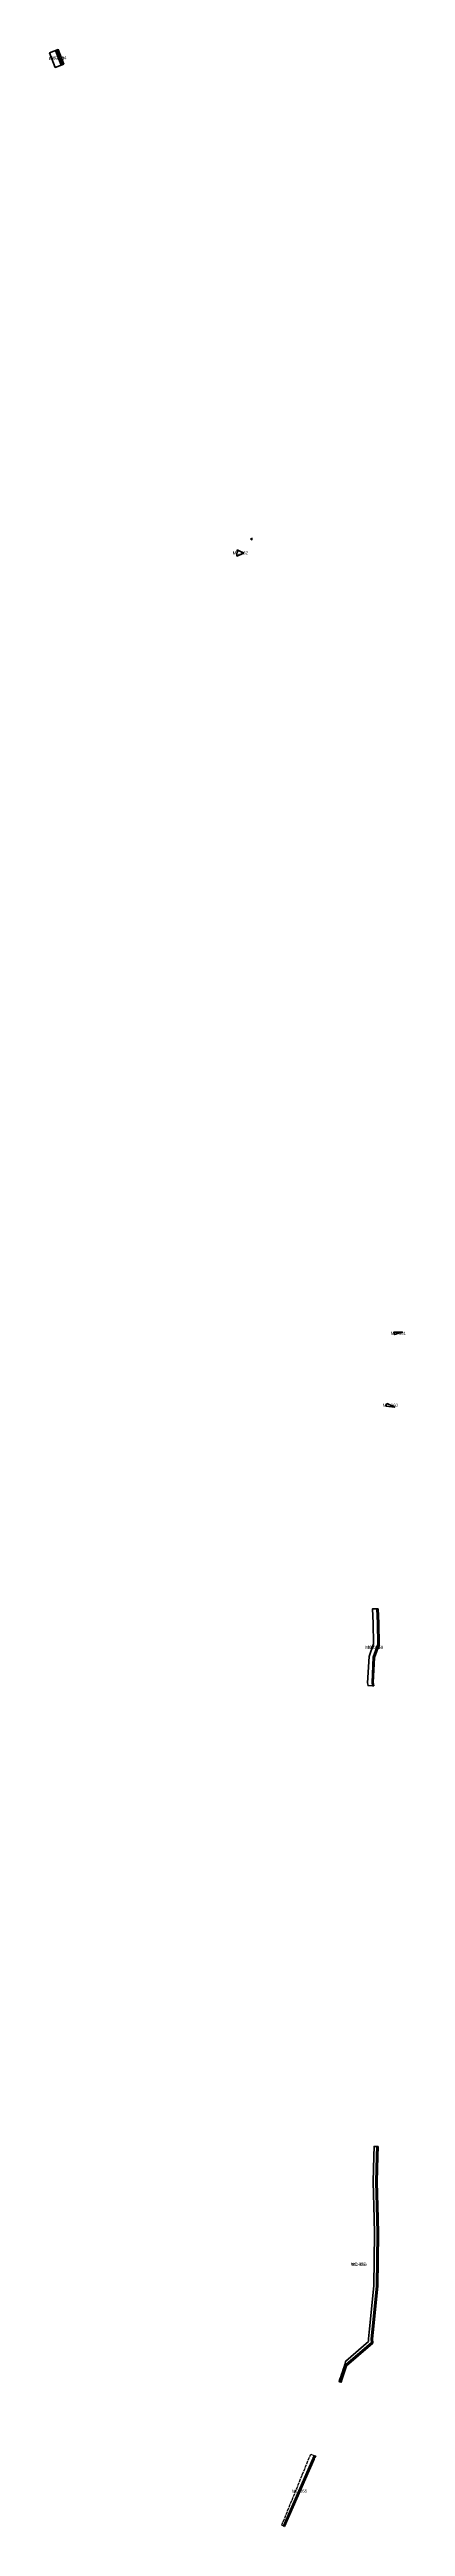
# Model space of a CAD drawing. Header units: metres. Extents: x 105432 to 106168, y 113100 to 118100.
# Drawn here: x 106029 to 106168, y 115954 to 116922 of the extents above; entities that cross this region are included whole.
import ezdxf
from ezdxf.enums import TextEntityAlignment as Align

# ---------------------------------------------------------------- set-up
doc = ezdxf.new("R2010")
doc.units = ezdxf.units.M
doc.linetypes.add('DASHED', pattern=[1.524, 1.27, -0.254])
for name, color, linetype, lineweight in [('45-COD-ESTRUCTURAS', 8, 'CONTINUOUS', 5), ('50-EST-MURO-CONTENCION', 34, 'CONTINUOUS', 40), ('50-EST-MURO-EJE', 32, 'DASHED', 25)]:
    doc.layers.add(name, color=color, linetype=linetype, lineweight=lineweight)

msp = doc.modelspace()

# ---------------------------------------------------------------- linework, layer by layer
at = {"layer": '50-EST-MURO-CONTENCION'}
for points in [[(106034.4682, 116916.3035), (106032.2829, 116922.0023), (106028.9227, 116920.704), (106031.106, 116915.0143), (106034.4682, 116916.3035)], [(106033.7679, 116916.035), (106033.4411, 116915.9097), (106031.2568, 116921.6059), (106031.5833, 116921.732), (106033.7679, 116916.035)], [(106102.0963, 116726.5621), (106102.0577, 116724.1454), (106104.6945, 116725.3261), (106102.0963, 116726.5621)], [(106163.3115, 116421.0008), (106163.4306, 116419.9904), (106166.7156, 116420.9096), (106163.3115, 116421.0008)], [(106160.5188, 116393.1097), (106160.2048, 116392.0387), (106163.5983, 116391.6563), (106160.967, 116392.8983), (106160.5188, 116393.1097)], [(106154.9343, 116282.8483), (106154.7609, 116284.072), (106155.2636, 116293.9451), (106157.0737, 116298.9281), (106156.931, 116307.2755), (106156.642, 116312.8163), (106154.9388, 116312.8324), (106155.2317, 116307.2167), (106155.3686, 116299.2132), (106153.5788, 116294.286), (106153.0548, 116283.9953), (106153.2159, 116282.8583), (106154.9343, 116282.8483)], [(106154.9343, 116282.8483), (106155.4397, 116282.8453), (106155.2627, 116284.0946), (106155.7592, 116293.8448), (106157.5752, 116298.8442), (106157.4307, 116307.2928), (106157.1427, 116312.8163), (106156.642, 116312.8163), (106156.931, 116307.2755), (106157.0737, 116298.9281), (106155.2636, 116293.9451), (106154.7609, 116284.072), (106154.9343, 116282.8483)], [(106142.2033, 116010.8938), (106141.9293, 116010.9898), (106142.2516, 116011.915), (106142.5794, 116012.8696), (106142.9034, 116013.8274), (106143.2234, 116014.7882), (106143.5391, 116015.7523), (106143.8503, 116016.7196), (106144.157, 116017.6902), (106144.4547, 116018.6512), (106144.5738, 116019.0405), (106153.4124, 116026.6926), (106153.3384, 116027.669), (106153.7227, 116031.5655), (106155.4407, 116048.4065), (106155.708, 116068.8977), (106155.6037, 116074.6795), (106155.1508, 116088.984), (106155.4605, 116099.1178), (106155.5751, 116102.8678), (106156.6446, 116102.8351), (106156.53, 116099.0851), (106156.2213, 116088.9846), (106156.6734, 116074.7061), (106156.7781, 116068.9004), (106156.51, 116048.3451), (106154.7874, 116031.4587), (106154.4124, 116027.6568), (106154.5201, 116026.2363), (106144.4091, 116017.4827), (106142.6777, 116012.2284), (106142.2033, 116010.8937), (106142.2033, 116010.8938)], [(106142.2033, 116010.8938), (106142.6751, 116010.7283), (106143.1508, 116012.0664), (106144.8408, 116017.1951), (106155.0377, 116026.023), (106154.9143, 116027.6511), (106155.2849, 116031.4088), (106157.0097, 116048.3164), (106157.2782, 116068.9016), (106157.1733, 116074.7185), (106156.7216, 116088.9849), (106157.0297, 116099.0699), (106157.1447, 116102.8322), (106156.6446, 116102.8351), (106156.53, 116099.0851), (106156.2213, 116088.9846), (106156.6734, 116074.7061), (106156.7781, 116068.9004), (106156.51, 116048.3451), (106154.7874, 116031.4587), (106154.4124, 116027.6568), (106154.5201, 116026.2363), (106144.4091, 116017.4827), (106142.6777, 116012.2284), (106142.2033, 116010.8938)], [(106120.626, 115954.4038), (106132.166, 115980.7068), (106132.2842, 115981.1484), (106132.785, 115981.8433), (106132.3083, 115982.037), (106131.8249, 115981.3663), (106131.6928, 115980.8728), (106120.1626, 115954.592), (106120.626, 115954.4038)]]:
    msp.add_lwpolyline(points, close=True, dxfattribs=at)
at = {"layer": '50-EST-MURO-EJE'}
for points in [[(106107.9699, 116730.5268), (106108.023, 116731.0661), (106107.2709, 116730.8572), (106107.9699, 116730.5268)], [(106119.5282, 115954.8496), (106130.8149, 115982.6437), (106132.785, 115981.8433), (106132.2842, 115981.1484), (106132.166, 115980.7068), (106120.626, 115954.4038), (106119.5285, 115954.8494)]]:
    msp.add_lwpolyline(points, dxfattribs=at)

# ---------------------------------------------------------------- texts
at = {"layer": '45-COD-ESTRUCTURAS'}
for s, p in [('MC-063', (106031.69545, 116918.5083)), ('MC-064', (106032.51235, 116918.82085)), ('MC-062', (106103.3761, 116725.35375)), ('MC-061', (106165.01355, 116420.4956)), ('MC-060', (106161.90155, 116392.383)), ('MC-059', (106155.06425, 116297.84035)), ('MC-058', (106156.16805, 116297.8308)), ('MC-057', (106149.3537, 116056.88075)), ('MC-056', (106149.74075, 116056.7817)), ('MC-055', (106126.4738, 115968.2204))]:
    msp.add_text(s, height=1.2, dxfattribs=at).set_placement(p, align=Align.MIDDLE_CENTER)

doc.saveas('drawing.dxf')
